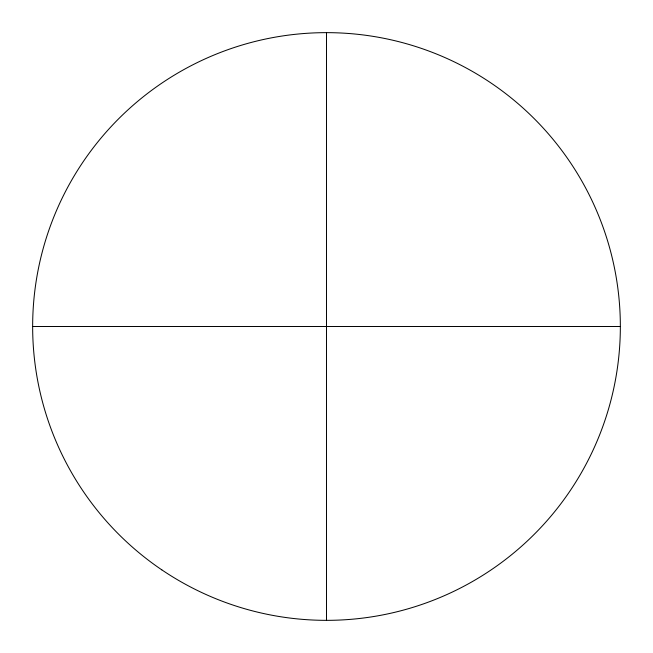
<?xml version="1.0" encoding="UTF-8"?>
<svg xmlns="http://www.w3.org/2000/svg" width="653" height="653" viewBox="0 0 653 653"><rect width="100%" height="100%" fill="white"/><g stroke="black" fill="none" stroke-linecap="round" stroke-linejoin="round"><path stroke-width="0.98" d="M32.65 326.5L620.35 326.5M326.5 32.65L326.5 620.35M161.797 569.849A293.85 293.85 0 0 0 619.599 347.461A293.85 293.85 0 0 0 198.104 62.182A293.85 293.85 0 0 0 161.797 569.849"/></g></svg>
